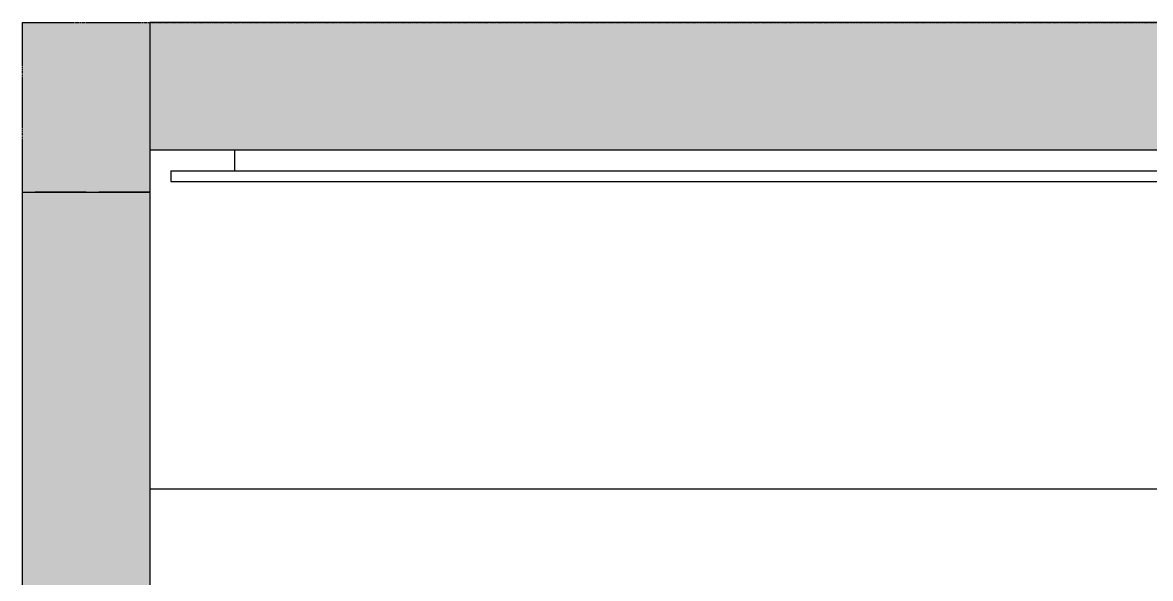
# Model space of a CAD drawing. Header units: millimetres. Extents: x 61345 to 69644, y 9491 to 29385.
# Drawn here: x 63946.8 to 64212.8, y 18952.4 to 19083.6 of the extents above; entities that cross this region are included whole.
import ezdxf

# ---------------------------------------------------------------- set-up
doc = ezdxf.new("R2010")
doc.units = ezdxf.units.MM
doc.linetypes.add('ACAD_ISO02W100', pattern=[15, 12, -3])
doc.linetypes.add('DASHED2', pattern=[0.375, 0.25, -0.125])
doc.layers.add('Plan Archi', color=8, linetype='Continuous')

msp = doc.modelspace()

# ---------------------------------------------------------------- hatches: boundary and pattern name
at = {"layer": 'Plan Archi', "linetype": 'ACAD_ISO02W100'}
h = msp.add_hatch(color=256, dxfattribs=at)
h.dxf.hatch_style = 1
h.paths.add_polyline_path([(63946.81, 19083.57), (63976.8, 19083.57), (63976.8, 19043.57), (63946.81, 19043.57)])
at = {"layer": 'Plan Archi'}
h = msp.add_hatch(color=256, dxfattribs=at)
h.dxf.hatch_style = 1
h.paths.add_polyline_path([(64671.47, 19083.57), (63976.8, 19083.57), (63976.8, 19053.57), (64671.47, 19053.57)])
h = msp.add_hatch(color=256, dxfattribs=at)
h.dxf.hatch_style = 1
h.paths.add_polyline_path([(63946.81, 19043.57), (63976.81, 19043.57), (63976.81, 18937.93), (63946.81, 18937.93)])

# ---------------------------------------------------------------- linework, layer by layer
at = {"layer": 'Plan Archi', "linetype": 'DASHED2'}
for p, q in [((63946.8, 18372.3), (63946.8, 19083.57)), ((63946.8, 19083.57), (64938.47, 19083.57))]:
    msp.add_line(p, q, dxfattribs=at)
at = {"layer": 'Plan Archi', "linetype": 'ACAD_ISO02W100'}
for p, q in [((63946.81, 19083.57), (63976.8, 19083.57)), ((63946.81, 19043.57), (63946.81, 19083.57)), ((63976.8, 19083.57), (63976.8, 19043.57)), ((63976.8, 19043.57), (63946.81, 19043.57))]:
    msp.add_line(p, q, dxfattribs=at)
at = {"layer": 'Plan Archi'}
for p, q in [((64671.47, 19083.57), (63976.8, 19083.57)), ((63976.8, 19083.57), (63976.8, 19053.57)), ((63976.8, 19053.57), (64662.39, 19053.57)), ((63976.8, 19053.57), (64671.47, 19053.57)), ((63996.8, 19053.57), (64642.39, 19053.57)), ((63981.8, 19048.57), (64657.39, 19048.57)), ((63996.8, 19048.57), (64642.39, 19048.57)), ((63981.8, 19046.07), (64657.39, 19046.07)), ((63946.81, 19043.57), (63976.81, 19043.57)), ((63946.81, 18937.93), (63946.81, 19043.57)), ((63976.81, 19043.57), (63976.81, 18937.93)), ((63976.8, 18973.57), (64662.39, 18973.57))]:
    msp.add_line(p, q, dxfattribs=at)
at = {"layer": 'Plan Archi', "linetype": 'Continuous'}
for p, q in [((63976.8, 19053.57), (63976.8, 18973.57)), ((63996.8, 19053.57), (63996.8, 19048.57)), ((63981.8, 19048.57), (63981.8, 19046.07))]:
    msp.add_line(p, q, dxfattribs=at)

doc.saveas('drawing.dxf')
